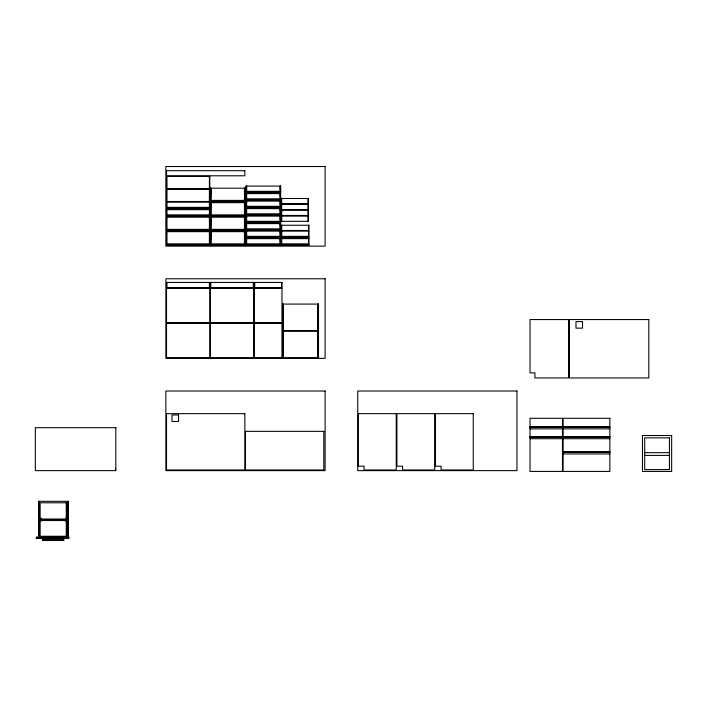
<?xml version="1.0" encoding="UTF-8"?>
<svg xmlns="http://www.w3.org/2000/svg" width="707" height="707" viewBox="0 0 707 707"><rect width="100%" height="100%" fill="white"/><g stroke="black" fill="none" stroke-linecap="round" stroke-linejoin="round"><path stroke-width="1.06" d="M245.886 191.314L246.275 186.091M280.67 191.314L280.272 186.091M245.886 192.101L246.275 192.949M280.67 192.101L280.272 192.949M245.886 198.817L246.275 193.603M280.67 198.817L280.272 193.603M245.886 199.604L246.275 200.452M280.67 199.604L280.272 200.452M210.447 200.39L210.836 188.186M245.232 200.39L244.843 188.186M210.447 201.168L210.836 202.016M245.232 201.168L244.843 202.016M245.886 206.329L246.275 201.106M280.67 206.329L280.272 201.106M245.886 207.107L246.275 207.955M280.67 207.107L280.272 207.955M245.886 213.832L246.275 208.609M280.67 213.832L280.272 208.609M245.886 214.61L246.275 215.458M280.67 214.61L280.272 215.458M210.447 214.875L210.836 202.67M245.232 214.875L244.843 202.67M210.447 215.662L210.836 216.51M245.232 215.662L244.843 216.51M245.886 221.335L246.275 216.112M280.67 221.335L280.272 216.112M245.886 222.122L246.275 222.97M280.67 222.122L280.272 222.97M245.886 228.838L246.275 223.624M280.67 228.838L280.272 223.624M210.447 229.36L210.836 217.155M245.232 229.36L244.843 217.155M245.886 229.625L246.275 230.473M280.67 229.625L280.272 230.473M210.447 230.146L210.836 230.995M245.232 230.146L244.843 230.995M245.886 236.35L246.275 231.127M280.67 236.35L280.272 231.127M245.886 237.128L246.275 237.976M280.67 237.128L280.272 237.976M210.447 243.853L210.836 231.649M245.232 243.853L244.843 231.649M245.886 243.853L246.275 238.63M280.67 243.853L280.272 238.63M210.447 244.631L210.836 245.479M245.232 244.631L244.843 245.479M245.886 244.631L246.275 245.479M280.67 244.631L280.272 245.479M530.029 426.781L562.472 426.781M563.117 426.781L609.849 426.781M530.029 427.108L562.472 427.108M563.117 427.108L609.849 427.108M530.029 427.24L562.472 427.24M563.117 427.24L609.849 427.24M530.029 428.866L562.472 428.866M563.117 428.866L609.849 428.866M530.029 436.634L562.472 436.634M563.117 436.634L609.849 436.634M530.029 436.961L562.472 436.961M563.117 436.961L609.849 436.961M530.029 437.094L562.472 437.094M563.117 437.094L609.849 437.094M530.029 438.72L562.472 438.72M563.117 438.72L609.849 438.72M563.117 451.844L609.849 451.844M563.117 452.162L609.849 452.162M563.117 452.294L609.849 452.294M644.696 452.657L669.432 452.657M563.117 453.929L609.849 453.929M644.696 455.396L669.432 455.396M66.255 520.538L40.67 520.538L40.67 520.016M36.331 537.408L68.765 537.408M36.331 538.062L68.765 538.062M318.132 304.09L318.132 330.584M318.132 331.238L318.132 357.733M317.735 304.09L317.735 330.584M317.735 331.238L317.735 357.733M308.535 225.25L308.535 230.473M308.535 231.127L308.535 237.976M308.535 238.63L308.535 245.479M308.013 198.49L308.013 203.713M308.013 204.367L308.013 209.59M308.013 210.244L308.013 215.458M308.013 216.112L308.013 221.335M283.41 304.09L283.41 330.584M283.41 331.238L283.41 357.733M283.021 304.09L283.021 330.584M283.021 331.238L283.021 357.733M281.713 198.49L281.713 203.713M281.713 204.367L281.713 209.59M281.713 210.244L281.713 215.458M281.713 216.112L281.713 221.335M281.713 225.25L281.713 230.473M281.713 231.127L281.713 237.976M281.713 238.63L281.713 245.479M281.58 282.42L281.58 287.643M279.884 186.091L279.884 191.314L246.663 191.314L246.663 186.091M279.884 192.949L279.884 192.101L246.663 192.101L246.663 192.949M279.884 193.603L279.884 198.817L246.663 198.817L246.663 193.603M279.884 200.452L279.884 199.604L246.663 199.604L246.663 200.452M279.884 201.106L279.884 206.329L246.663 206.329L246.663 201.106M279.884 207.955L279.884 207.107L246.663 207.107L246.663 207.955M279.884 208.609L279.884 213.832L246.663 213.832L246.663 208.609M279.884 215.458L279.884 214.61L246.663 214.61L246.663 215.458M279.884 216.112L279.884 221.335L246.663 221.335L246.663 216.112M279.884 222.97L279.884 222.122L246.663 222.122L246.663 222.97M279.884 223.624L279.884 228.838L246.663 228.838L246.663 223.624M279.884 230.473L279.884 229.625L246.663 229.625L246.663 230.473M279.884 231.127L279.884 236.35L246.663 236.35L246.663 231.127M279.884 237.976L279.884 237.128L246.663 237.128L246.663 237.976M279.884 238.63L279.884 243.853L246.663 243.853L246.663 238.63M279.884 245.479L279.884 244.631L246.663 244.631L246.663 245.479M254.759 282.42L254.759 287.643M253.327 282.42L253.327 287.643M244.445 188.186L244.445 200.39L211.234 200.39L211.234 188.186M244.445 202.016L244.445 201.168L211.234 201.168L211.234 202.016M244.445 202.67L244.445 214.875L211.234 214.875L211.234 202.67M244.445 216.51L244.445 215.662L211.234 215.662L211.234 216.51M244.445 217.155L244.445 229.36L211.234 229.36L211.234 217.155M244.445 230.995L244.445 230.146L211.234 230.146L211.234 230.995M244.445 231.649L244.445 243.853L211.234 243.853L211.234 231.649M244.445 245.479L244.445 244.631L211.234 244.631L211.234 245.479M210.836 282.42L210.836 287.643M209.405 176.432L209.405 188.636M209.405 189.29L209.405 201.495M209.405 202.149L209.405 208.998M209.405 209.652L209.405 216.51M209.405 217.155L209.405 230.995M209.405 231.649L209.405 245.479M209.405 282.42L209.405 287.643M166.914 176.432L166.914 188.636M166.914 189.29L166.914 201.495M166.914 202.149L166.914 208.998M166.914 209.652L166.914 216.51M166.914 217.155L166.914 230.995M166.914 231.649L166.914 245.479M166.914 282.42L166.914 287.643M115.621 468.485L115.621 469.66M68.243 537.214L68.243 501.325L38.682 501.325L38.682 537.223M68.049 501.325L68.049 537.214M66.255 502.792L66.255 519.044M66.255 520.016L66.255 536.268M65.831 518.16L65.831 521.174M63.904 538.398L63.904 540.484L42.367 540.484L42.367 538.398M63.056 538.398L63.056 539.635L43.215 539.635L43.215 538.398M41.094 518.16L41.094 521.174M40.67 518.514L40.67 519.044M38.876 501.325L38.876 537.214M325.114 166.516L165.871 166.516L165.871 246.133L325.114 246.133L325.114 166.516M244.843 170.696L166.525 170.696L166.525 175.787L244.843 175.787L244.843 170.696M209.793 176.432L166.525 176.432L166.525 188.636L209.793 188.636L209.793 176.432M280.67 186.091L245.886 186.091L245.886 192.949L280.67 192.949L280.67 186.091M245.232 188.186L210.447 188.186L210.447 202.016L245.232 202.016L245.232 188.186M209.793 189.29L166.525 189.29L166.525 201.495L209.793 201.495L209.793 189.29M280.67 193.603L245.886 193.603L245.886 200.452L280.67 200.452L280.67 193.603M308.402 198.49L281.324 198.49L281.324 203.713L308.402 203.713L308.402 198.49M280.67 201.106L245.886 201.106L245.886 207.955L280.67 207.955L280.67 201.106M209.793 202.149L166.525 202.149L166.525 207.372L209.793 207.372L209.793 202.149M245.232 202.67L210.447 202.67L210.447 216.51L245.232 216.51L245.232 202.67M308.402 204.367L281.324 204.367L281.324 209.59L308.402 209.59L308.402 204.367M209.793 208.15L166.525 208.15L166.525 208.998L209.793 208.998L209.793 208.15M280.67 208.609L245.886 208.609L245.886 215.458L280.67 215.458L280.67 208.609M209.793 209.652L166.525 209.652L166.525 214.875L209.793 214.875L209.793 209.652M308.402 210.244L281.324 210.244L281.324 215.458L308.402 215.458L308.402 210.244M209.793 215.662L166.525 215.662L166.525 216.51L209.793 216.51L209.793 215.662M280.67 216.112L245.886 216.112L245.886 222.97L280.67 222.97L280.67 216.112M308.402 216.112L281.324 216.112L281.324 221.335L308.402 221.335L308.402 216.112M209.793 217.155L166.525 217.155L166.525 229.36L209.793 229.36L209.793 217.155M245.232 217.155L210.447 217.155L210.447 230.995L245.232 230.995L245.232 217.155M280.67 223.624L245.886 223.624L245.886 230.473L280.67 230.473L280.67 223.624M308.924 225.25L281.324 225.25L281.324 230.473L308.924 230.473L308.924 225.25M209.793 230.146L166.525 230.146L166.525 230.995L209.793 230.995L209.793 230.146M280.67 231.127L245.886 231.127L245.886 237.976L280.67 237.976L280.67 231.127M308.924 231.127L281.324 231.127L281.324 236.35L308.924 236.35L308.924 231.127M209.793 231.649L166.525 231.649L166.525 243.853L209.793 243.853L209.793 231.649M245.232 231.649L210.447 231.649L210.447 245.479L245.232 245.479L245.232 231.649M308.924 237.128L281.324 237.128L281.324 237.976L308.924 237.976L308.924 237.128M280.67 238.63L245.886 238.63L245.886 245.479L280.67 245.479L280.67 238.63M308.924 238.63L281.324 238.63L281.324 243.853L308.924 243.853L308.924 238.63M209.793 244.631L166.525 244.631L166.525 245.479L209.793 245.479L209.793 244.631M308.924 244.631L281.324 244.631L281.324 245.479L308.924 245.479L308.924 244.631M325.114 278.77L165.871 278.77L165.871 358.387L325.114 358.387L325.114 278.77M209.793 282.42L166.525 282.42L166.525 287.643L209.793 287.643L209.793 282.42M253.716 282.42L210.447 282.42L210.447 287.643L253.716 287.643L253.716 282.42M281.969 282.42L254.37 282.42L254.37 287.643L281.969 287.643L281.969 282.42M209.793 288.297L166.525 288.297L166.525 322.684L209.793 322.684L209.793 288.297M253.716 288.297L210.447 288.297L210.447 322.684L253.716 322.684L253.716 288.297M281.969 288.297L254.37 288.297L254.37 322.684L281.969 322.684L281.969 288.297M318.521 304.09L282.623 304.09L282.623 330.584L318.521 330.584L318.521 304.09M568.667 319.555L530.029 319.555L530.029 372.872L534.925 372.872L534.925 377.962L568.667 377.962L568.667 319.555M648.805 319.555L569.321 319.555L569.321 377.962L648.805 377.962L648.805 319.555M582.506 321.623L575.975 321.623L575.975 328.154L582.506 328.154L582.506 321.623M209.793 323.338L166.525 323.338L166.525 357.733L209.793 357.733L209.793 323.338M253.716 323.338L210.447 323.338L210.447 357.733L253.716 357.733L253.716 323.338M281.969 323.338L254.37 323.338L254.37 357.733L281.969 357.733L281.969 323.338M318.521 331.238L282.623 331.238L282.623 357.733L318.521 357.733L318.521 331.238M325.114 391.015L165.871 391.015L165.871 470.632L325.114 470.632L325.114 391.015M516.976 391.015L357.742 391.015L357.742 470.632L516.976 470.632L516.976 391.015M244.843 413.666L166.525 413.666L166.525 469.978L244.843 469.978L244.843 413.666M396.247 413.666L358.396 413.666L358.396 466.196L364.07 466.196L364.07 469.978L396.247 469.978L396.247 413.666M434.752 413.666L396.901 413.666L396.901 466.196L402.575 466.196L402.575 469.978L434.752 469.978L434.752 413.666M473.257 413.666L435.406 413.666L435.406 466.196L441.08 466.196L441.08 469.978L473.257 469.978L473.257 413.666M178.535 414.965L172.004 414.965L172.004 421.496L178.535 421.496L178.535 414.965M562.472 418.297L530.029 418.297L530.029 471.419L562.472 471.419L562.472 418.297M609.849 418.297L563.117 418.297L563.117 471.419L609.849 471.419L609.849 418.297M115.815 427.691L35.35 427.691L35.35 470.632L115.815 470.632L115.815 427.691M323.806 431.35L245.488 431.35L245.488 469.978L323.806 469.978L323.806 431.35M671.65 435.521L642.477 435.521L642.477 471.419L671.65 471.419L671.65 435.521M669.432 437.872L644.696 437.872L644.696 469.589L669.432 469.589L669.432 437.872M66.776 502.792L40.149 502.792L40.149 519.044L66.776 519.044L66.776 502.792M66.776 520.016L40.149 520.016L40.149 536.268L66.776 536.268L66.776 520.016M68.765 537.214L36.331 537.214L36.331 538.389L68.765 538.389L68.765 537.214"/></g></svg>
